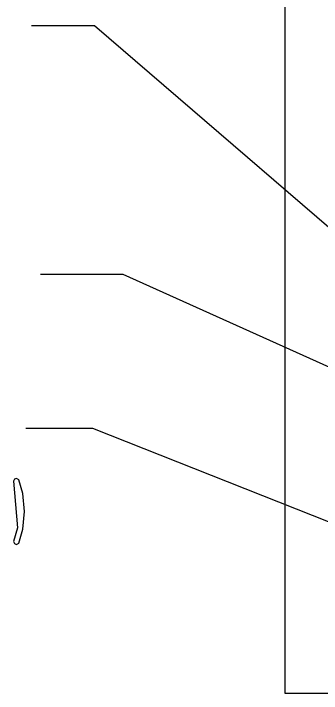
# Model space of a CAD drawing. Header units: metres. Extents: x 0 to 16.5, y 0 to 11.5.
# Drawn here: x 2.283 to 2.566, y 9.469 to 10.094 of the extents above; entities that cross this region are included whole.
import ezdxf

# ---------------------------------------------------------------- set-up
doc = ezdxf.new("R2010")
doc.units = ezdxf.units.M

msp = doc.modelspace()

# ---------------------------------------------------------------- linework, layer by layer
for points in [[(3.08974, 10.9715), (3.12506, 10.9715), (3.12506, 9.46892), (2.53271, 9.46892), (2.53271, 10.9715), (2.56803, 10.9715)], [(2.66297, 9.81999), (2.35726, 10.0833), (2.29915, 10.0833)], [(2.8094, 9.66282), (2.38374, 9.85433), (2.30746, 9.85433)], [(2.63612, 9.60178), (2.35558, 9.71272), (2.29417, 9.71272)]]:
    msp.add_lwpolyline(points)
msp.add_lwpolyline([(2.2864, 9.62125), (2.28282, 9.60861), (2.28358, 9.60688), (2.28537, 9.60607), (2.28749, 9.60726), (2.29129, 9.6199), (2.29292, 9.63644), (2.29129, 9.65294), (2.28749, 9.66558), (2.28537, 9.66672), (2.28358, 9.66596), (2.28282, 9.66422), (2.2864, 9.62125)], close=True)

doc.saveas('drawing.dxf')
